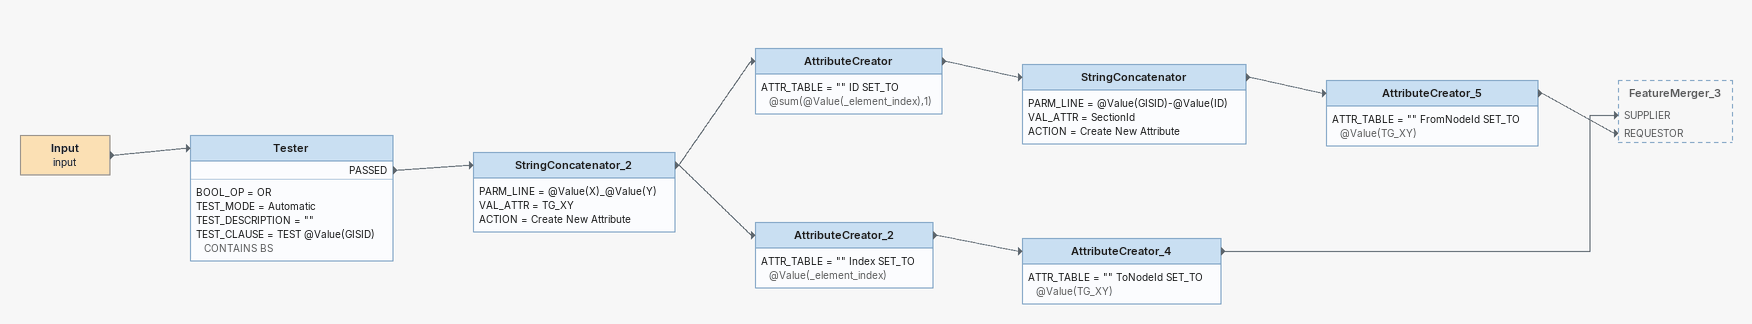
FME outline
Input (input)
    -> Tester
Tester
    BOOL_OP = OR
    TEST_MODE = Automatic
    TEST_DESCRIPTION = ""
    TEST_CLAUSE = TEST @Value(GISID) CONTAINS BS
    PASSED -> StringConcatenator_2
StringConcatenator_2
    PARM_LINE = @Value(X)_@Value(Y)
    VAL_ATTR = TG_XY
    ACTION = Create New Attribute
    -> AttributeCreator_2
    -> AttributeCreator
AttributeCreator
    ATTR_TABLE = "" ID SET_TO @sum(@Value(_element_index),1)
    -> StringConcatenator
StringConcatenator
    PARM_LINE = @Value(GISID)-@Value(ID)
    VAL_ATTR = SectionId
    ACTION = Create New Attribute
    -> AttributeCreator_5
AttributeCreator_5
    ATTR_TABLE = "" FromNodeId SET_TO @Value(TG_XY)
    -> FeatureMerger_3 [REQUESTOR]
AttributeCreator_2
    ATTR_TABLE = "" Index SET_TO @Value(_element_index)
    -> AttributeCreator_4
AttributeCreator_4
    ATTR_TABLE = "" ToNodeId SET_TO @Value(TG_XY)
    -> FeatureMerger_3 [SUPPLIER]
